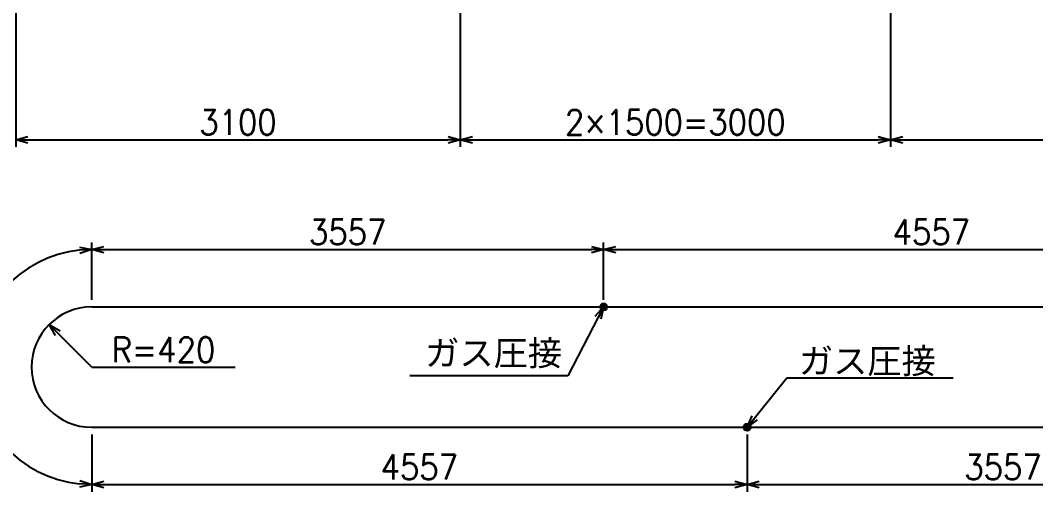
# Model space of a CAD drawing. Extents: x 22924 to 64974, y 77923 to 107623.
# Drawn here: x 30211 to 37291, y 85996 to 89287 of the extents above; entities that cross this region are included whole.
import ezdxf

# ---------------------------------------------------------------- set-up
doc = ezdxf.new("R2010")
doc.units = 0
doc.header["$LTSCALE"] = 300
doc.header["$MEASUREMENT"] = 0
doc.layers.get('0').update_dxf_attribs({"linetype": 'CONTINUOUS'})
doc.layers.get('DEFPOINTS').update_dxf_attribs({"linetype": 'CONTINUOUS'})
for name, color, linetype in [('-コーベル', 2, 'CONTINUOUS'), ('-寸法', 1, 'CONTINUOUS'), ('-構造', 3, 'CONTINUOUS'), ('鉄筋材料', 3, 'CONTINUOUS')]:
    doc.layers.add(name, color=color, linetype=linetype)
doc.styles.add('MS明朝', font='MS PMincho.ttf')
doc.styles.add('romans', font='ROMANS.shx', dxfattribs={"width": 0.9, "bigfont": 'EXTFONT.shx'})
doc.dimstyles.new('ST-50', dxfattribs={"dimscale": 50, "dimtxt": 3.5, "dimasz": 1.7, "dimexe": 1, "dimexo": 1, "dimgap": 1, "dimtad": 0, "dimdec": 0, "dimzin": 0, "dimdsep": 46, "dimtxsty": 'romans', "dimblk": 'OPEN30', "dimcen": 1, "dimdle": 3, "dimclrd": 1, "dimclre": 1, "dimclrt": 3, "dimaunit": 1, "dimadec": 0, "dimazin": 0, "dimtfac": 1, "dimtdec": 0, "dimtix": 1, "dimtmove": 2, "dimatfit": 3, "dimldrblk": 'OPEN30', "dimfxl": 0, "dimtvp": 0.7, "dimtolj": 1, "dimtzin": 0, "dimarcsym": 0})
doc.dimstyles.new('矢', dxfattribs={"dimscale": 50, "dimtxt": 3.5, "dimasz": 1.7, "dimexe": 1, "dimexo": 0.7, "dimgap": 0.09, "dimtad": 0, "dimdec": 0, "dimzin": 0, "dimdsep": 46, "dimtxsty": 'romans', "dimblk": 'OPEN30', "dimcen": 1, "dimdle": 1, "dimclrd": 1, "dimclre": 1, "dimclrt": 3, "dimaunit": 1, "dimadec": 0, "dimazin": 0, "dimtfac": 1, "dimtdec": 0, "dimtix": 1, "dimtmove": 2, "dimatfit": 3, "dimldrblk": 'OPEN30', "dimfxl": 0, "dimtvp": 0.7, "dimtolj": 1, "dimtzin": 0, "dimarcsym": 0})

# ---------------------------------------------------------------- blocks, each defined once
blk = doc.blocks.new('_Open30')
at = {"color": 0, "lineweight": -2}
for p, q in [((-1, 0.268), (0, 0)), ((0, 0), (-1, -0.268)), ((0, 0), (-1, 0))]:
    blk.add_line(p, q, dxfattribs=at)
blk = doc.blocks.new('*D13')
at = {"layer": '-寸法', "color": 1, "linetype": 'Continuous', "lineweight": -2}
for p, q in [((33278.5, 89969.4), (33278.5, 88402.3)), ((36278.5, 89969.4), (36278.5, 88402.3)), ((33363.5, 88452.3), (36193.5, 88452.3))]:
    blk.add_line(p, q, dxfattribs=at)
at = {"layer": 'DEFPOINTS', "color": 0, "linetype": 'Continuous'}
for p in [(33278.5, 90019.4), (36278.5, 90019.4), (36278.5, 88452.3)]:
    blk.add_point(p, dxfattribs=at)
at = {"layer": '-寸法', "color": 1, "linetype": 'Continuous', "lineweight": -2, "xscale": 85, "yscale": 85, "zscale": 85, "rotation": 180}
blk.add_blockref('_Open30', (33278.5, 88452.3), dxfattribs=at)
at = {"layer": '-寸法', "color": 1, "linetype": 'Continuous', "lineweight": -2, "xscale": 85, "yscale": 85, "zscale": 85}
blk.add_blockref('_Open30', (36278.5, 88452.3), dxfattribs=at)
at = {"layer": '-寸法', "color": 3, "linetype": 'Continuous', "insert": (34778.5, 88574.8), "char_height": 175, "attachment_point": 5, "style": 'romans'}
blk.add_mtext('\\A1;2×1500=3000', dxfattribs=at)
blk = doc.blocks.new('*D18')
at = {"layer": '-寸法', "color": 1, "linetype": 'Continuous', "lineweight": -2}
for p, q in [((35278.5, 86395.6), (35278.5, 85995.6)), ((38848.5, 86395.6), (38848.5, 85995.6)), ((35363.5, 86045.6), (38763.5, 86045.6))]:
    blk.add_line(p, q, dxfattribs=at)
at = {"layer": 'DEFPOINTS', "color": 0, "linetype": 'Continuous'}
for p in [(35278.5, 86445.6), (38848.5, 86445.6), (38848.5, 86045.6)]:
    blk.add_point(p, dxfattribs=at)
at = {"layer": '-寸法', "color": 1, "linetype": 'Continuous', "lineweight": -2, "xscale": 85, "yscale": 85, "zscale": 85, "rotation": 180}
blk.add_blockref('_Open30', (35278.5, 86045.6), dxfattribs=at)
at = {"layer": '-寸法', "color": 1, "linetype": 'Continuous', "lineweight": -2, "xscale": 85, "yscale": 85, "zscale": 85}
blk.add_blockref('_Open30', (38848.5, 86045.6), dxfattribs=at)
at = {"layer": '-寸法', "color": 3, "linetype": 'Continuous', "insert": (37063.5, 86168.1), "char_height": 175, "attachment_point": 5, "style": 'romans'}
blk.add_mtext('\\A1;3557', dxfattribs=at)
blk = doc.blocks.new('*D21')
at = {"layer": '-寸法', "color": 1, "linetype": 'Continuous', "lineweight": -2}
for p, q in [((34278.5, 87335.6), (34278.5, 87735.6)), ((38848.5, 87335.6), (38848.5, 87735.6)), ((34363.5, 87685.6), (38763.5, 87685.6))]:
    blk.add_line(p, q, dxfattribs=at)
at = {"layer": 'DEFPOINTS', "color": 0, "linetype": 'Continuous'}
for p in [(38848.5, 87685.6), (34278.5, 87285.6), (38848.5, 87285.6)]:
    blk.add_point(p, dxfattribs=at)
at = {"layer": '-寸法', "color": 1, "linetype": 'Continuous', "lineweight": -2, "xscale": 85, "yscale": 85, "zscale": 85, "rotation": 180}
blk.add_blockref('_Open30', (34278.5, 87685.6), dxfattribs=at)
at = {"layer": '-寸法', "color": 1, "linetype": 'Continuous', "lineweight": -2, "xscale": 85, "yscale": 85, "zscale": 85}
blk.add_blockref('_Open30', (38848.5, 87685.6), dxfattribs=at)
at = {"layer": '-寸法', "color": 3, "linetype": 'Continuous', "insert": (36563.5, 87808.1), "char_height": 175, "attachment_point": 5, "style": 'romans'}
blk.add_mtext('\\A1;4557', dxfattribs=at)
blk = doc.blocks.new('*D23')
at = {"layer": '-コーベル', "color": 1, "linetype": 'Continuous', "lineweight": -2}
for p, q in [((30708.5, 87335.6), (30708.5, 87735.6)), ((30708.5, 86395.6), (30708.5, 85995.6))]:
    blk.add_line(p, q, dxfattribs=at)
blk.add_arc((30708.5, 86865.6), 820, 95.94186, 264.05814, dxfattribs=at)
at = {"layer": 'DEFPOINTS', "color": 0, "linetype": 'Continuous'}
for p in [(29998.4, 87275.6), (30708.5, 87285.6), (30708.5, 86865.6), (30708.5, 86445.6)]:
    blk.add_point(p, dxfattribs=at)
at = {"layer": '-コーベル', "color": 1, "linetype": 'Continuous', "lineweight": -2, "xscale": 85, "yscale": 85, "zscale": 85}
for p, rotation in [((30708.5, 87685.6), 2.970929463484438), ((30708.5, 86045.6), 357.0290705365156)]:
    blk.add_blockref('_Open30', p, dxfattribs=dict(at, rotation=rotation))
at = {"layer": '-コーベル', "color": 3, "linetype": 'Continuous', "insert": (29766, 86865.6), "char_height": 175, "attachment_point": 5, "rotation": 90, "style": 'romans'}
blk.add_mtext('\\A1; 1319', dxfattribs=at)
blk = doc.blocks.new('*D24')
at = {"layer": '-寸法', "color": 1, "linetype": 'Continuous', "lineweight": -2}
for p, q in [((30708.5, 87335.6), (30708.5, 87735.6)), ((34278.5, 87335.6), (34278.5, 87735.6)), ((30793.5, 87685.6), (34193.5, 87685.6))]:
    blk.add_line(p, q, dxfattribs=at)
at = {"layer": 'DEFPOINTS', "color": 0, "linetype": 'Continuous'}
for p in [(34278.5, 87685.6), (30708.5, 87285.6), (34278.5, 87285.6)]:
    blk.add_point(p, dxfattribs=at)
at = {"layer": '-寸法', "color": 1, "linetype": 'Continuous', "lineweight": -2, "xscale": 85, "yscale": 85, "zscale": 85, "rotation": 180}
blk.add_blockref('_Open30', (30708.5, 87685.6), dxfattribs=at)
at = {"layer": '-寸法', "color": 1, "linetype": 'Continuous', "lineweight": -2, "xscale": 85, "yscale": 85, "zscale": 85}
blk.add_blockref('_Open30', (34278.5, 87685.6), dxfattribs=at)
at = {"layer": '-寸法', "color": 3, "linetype": 'Continuous', "insert": (32493.5, 87808.1), "char_height": 175, "attachment_point": 5, "style": 'romans'}
blk.add_mtext('\\A1;3557', dxfattribs=at)
blk = doc.blocks.new('*D31')
at = {"layer": '-寸法', "color": 1, "linetype": 'Continuous', "lineweight": -2}
for p, q in [((30708.5, 86395.6), (30708.5, 85995.6)), ((35278.5, 86395.6), (35278.5, 85995.6)), ((30793.5, 86045.6), (35193.5, 86045.6))]:
    blk.add_line(p, q, dxfattribs=at)
at = {"layer": 'DEFPOINTS', "color": 0, "linetype": 'Continuous'}
for p in [(30708.5, 86445.6), (35278.5, 86445.6), (35278.5, 86045.6)]:
    blk.add_point(p, dxfattribs=at)
at = {"layer": '-寸法', "color": 1, "linetype": 'Continuous', "lineweight": -2, "xscale": 85, "yscale": 85, "zscale": 85, "rotation": 180}
blk.add_blockref('_Open30', (30708.5, 86045.6), dxfattribs=at)
at = {"layer": '-寸法', "color": 1, "linetype": 'Continuous', "lineweight": -2, "xscale": 85, "yscale": 85, "zscale": 85}
blk.add_blockref('_Open30', (35278.5, 86045.6), dxfattribs=at)
at = {"layer": '-寸法', "color": 3, "linetype": 'Continuous', "insert": (32993.5, 86168.1), "char_height": 175, "attachment_point": 5, "style": 'romans'}
blk.add_mtext('\\A1;4557', dxfattribs=at)
blk = doc.blocks.new('*D57')
at = {"layer": '-寸法', "color": 1, "linetype": 'Continuous', "lineweight": -2}
for p, q in [((30178.5, 89969.4), (30178.5, 88402.3)), ((33278.5, 89969.4), (33278.5, 88402.3)), ((30263.5, 88452.3), (33193.5, 88452.3))]:
    blk.add_line(p, q, dxfattribs=at)
at = {"layer": 'DEFPOINTS', "color": 0, "linetype": 'Continuous'}
for p in [(30178.5, 90019.4), (33278.5, 90019.4), (33278.5, 88452.3)]:
    blk.add_point(p, dxfattribs=at)
at = {"layer": '-寸法', "color": 1, "linetype": 'Continuous', "lineweight": -2, "xscale": 85, "yscale": 85, "zscale": 85, "rotation": 180}
blk.add_blockref('_Open30', (30178.5, 88452.3), dxfattribs=at)
at = {"layer": '-寸法', "color": 1, "linetype": 'Continuous', "lineweight": -2, "xscale": 85, "yscale": 85, "zscale": 85}
blk.add_blockref('_Open30', (33278.5, 88452.3), dxfattribs=at)
at = {"layer": '-寸法', "color": 3, "linetype": 'Continuous', "insert": (31728.5, 88574.8), "char_height": 175, "attachment_point": 5, "style": 'romans'}
blk.add_mtext('\\A1;3100', dxfattribs=at)
blk = doc.blocks.new('*D90')
at = {"layer": '-寸法', "color": 1, "linetype": 'Continuous', "lineweight": -2}
for p, q in [((36278.5, 89969.4), (36278.5, 88402.3)), ((39378.5, 89969.4), (39378.5, 88402.3)), ((36363.5, 88452.3), (39293.5, 88452.3))]:
    blk.add_line(p, q, dxfattribs=at)
at = {"layer": 'DEFPOINTS', "color": 0, "linetype": 'Continuous'}
for p in [(36278.5, 90019.4), (39378.5, 90019.4), (39378.5, 88452.3)]:
    blk.add_point(p, dxfattribs=at)
at = {"layer": '-寸法', "color": 1, "linetype": 'Continuous', "lineweight": -2, "xscale": 85, "yscale": 85, "zscale": 85, "rotation": 180}
blk.add_blockref('_Open30', (36278.5, 88452.3), dxfattribs=at)
at = {"layer": '-寸法', "color": 1, "linetype": 'Continuous', "lineweight": -2, "xscale": 85, "yscale": 85, "zscale": 85}
blk.add_blockref('_Open30', (39378.5, 88452.3), dxfattribs=at)
at = {"layer": '-寸法', "color": 3, "linetype": 'Continuous', "insert": (37828.5, 88574.8), "char_height": 175, "attachment_point": 5, "style": 'romans'}
blk.add_mtext('\\A1;3100', dxfattribs=at)

msp = doc.modelspace()

# ---------------------------------------------------------------- linework, layer by layer
at = {"layer": '-コーベル', "ltscale": 0.2}
for p, q in [((30708.5, 87285.6), (34278.5, 87285.6)), ((34278.5, 87285.6), (38848.5, 87285.6)), ((30708.5, 86445.6), (34278.5, 86445.6)), ((34278.5, 86445.6), (38848.5, 86445.6))]:
    msp.add_line(p, q, dxfattribs=at)
msp.add_arc((30708.5, 86865.6), 420, 90, 270, dxfattribs=at)
at = {"layer": '-寸法', "linetype": 'Continuous'}
for q in [(30411.6, 87162.6), (31709.9, 86865.6)]:
    msp.add_line((30708.5, 86865.6), q, dxfattribs=at)
at = {"layer": '-構造', "linetype": 'Continuous'}
for centre, radius in [((34278.5, 87285.6), 25), ((34278.5, 87285.6), 17.5), ((34278.5, 87285.6), 10), ((35278.5, 86445.6), 25), ((35278.5, 86445.6), 17.5), ((35278.5, 86445.6), 10)]:
    msp.add_circle(centre, radius, dxfattribs=at)

# ---------------------------------------------------------------- texts
at = {"layer": '-寸法', "color": 3, "style": 'romans', "width": 0.9}
msp.add_text('R=420', height=175, dxfattribs=at).set_placement((30848, 86899))
at = {"layer": '鉄筋材料', "style": 'MS明朝'}
for p in [(33033.6, 86876.1), (35639.5, 86820.7)]:
    msp.add_text('ガス圧接', height=175, dxfattribs=at).set_placement(p)

# ---------------------------------------------------------------- dimensions: what is measured, and where the dimension line sits
at = {"layer": '-コーベル', "linetype": 'Continuous'}
dim = msp.add_angular_dim_3p(base=(29998.4, 87275.6), center=(30708.5, 86865.6), p1=(30708.5, 87285.6), p2=(30708.5, 86445.6), text=' 1319', dimstyle='ST-50', dxfattribs=at)
dim.commit()
dim.dimension.update_dxf_attribs({"geometry": '*D23', "text_midpoint": (29766, 86865.6)})
at = {"layer": '-寸法', "linetype": 'Continuous'}
for base, p1, p2, picture, middle in [((33278.5, 88452.3), (30178.5, 90019.4), (33278.5, 90019.4), '*D57', (31728.5, 88574.8)), ((39378.5, 88452.3), (36278.5, 90019.4), (39378.5, 90019.4), '*D90', (37828.5, 88574.8))]:
    dim = msp.add_linear_dim(base=base, p1=p1, p2=p2, dimstyle='ST-50', dxfattribs=at)
    dim.commit()
    dim.dimension.update_dxf_attribs({"geometry": picture, "text_midpoint": middle})
for base, p1, p2, text, picture, middle in [((36278.5, 88452.3), (33278.5, 90019.4), (36278.5, 90019.4), '2×1500=<>', '*D13', (34778.5, 88574.8)), ((34278.5, 87685.6), (30708.5, 87285.6), (34278.5, 87285.6), '3557', '*D24', (32493.5, 87808.1)), ((38848.5, 87685.6), (34278.5, 87285.6), (38848.5, 87285.6), '4557', '*D21', (36563.5, 87808.1)), ((35278.5, 86045.6), (30708.5, 86445.6), (35278.5, 86445.6), '4557', '*D31', (32993.5, 86168.1)), ((38848.5, 86045.6), (35278.5, 86445.6), (38848.5, 86445.6), '3557', '*D18', (37063.5, 86168.1))]:
    dim = msp.add_linear_dim(base=base, p1=p1, p2=p2, text=text, dimstyle='ST-50', dxfattribs=at)
    dim.commit()
    dim.dimension.update_dxf_attribs({"geometry": picture, "text_midpoint": middle})

# ---------------------------------------------------------------- leaders
at = {"layer": '-寸法', "color": 1, "linetype": 'Continuous'}
msp.add_leader([(30411.6, 87162.6), (30562.1, 87012.1)], dimstyle='矢', override={"dimgap": 0.09, "dimtad": 0}, dxfattribs=at)
at = {"layer": '-構造', "linetype": 'Continuous'}
for points in [[(34278.5, 87285.6), (34028, 86803.6), (32926.5, 86803.6)], [(35278.5, 86445.6), (35555.9, 86791.7), (36716.6, 86791.7)]]:
    msp.add_leader(points, dimstyle='ST-50', override={"dimgap": 1, "dimtad": 0}, dxfattribs=at)

doc.saveas('drawing.dxf')
